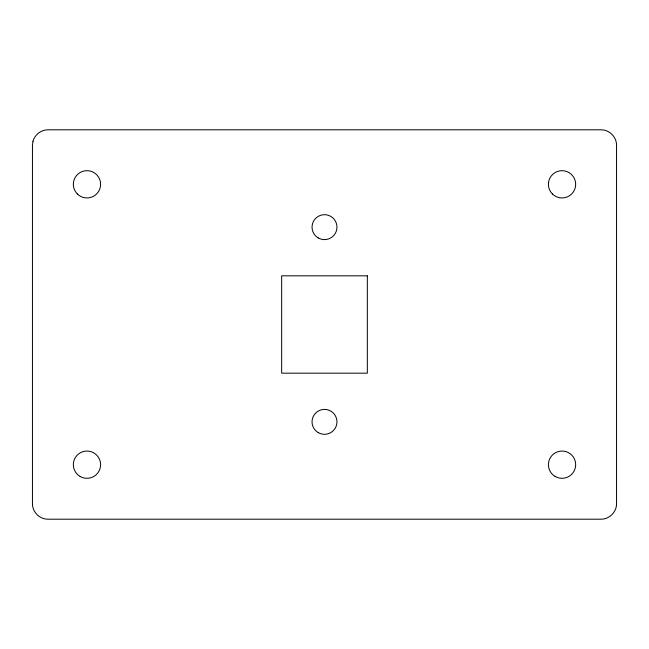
<?xml version="1.0" encoding="UTF-8"?>
<svg xmlns="http://www.w3.org/2000/svg" width="649" height="649" viewBox="0 0 649 649"><rect width="100%" height="100%" fill="white"/><g stroke="black" fill="none" stroke-linecap="round" stroke-linejoin="round"><path stroke-width="0.97" d="M32.977 141.344L32.45 145.376L32.45 503.624C32.296 511.98 39.67 519.354 48.026 519.2L600.974 519.2C609.33 519.354 616.704 511.98 616.55 503.624L616.55 145.376C616.704 137.02 609.33 129.646 600.974 129.8L48.026 129.8C41.138 129.751 34.689 134.676 32.977 141.344M367.334 275.825L281.666 275.825L281.666 373.175L367.334 373.175L367.334 275.825M80.151 476.488A13.629 13.629 0 0 0 100.595 464.684A13.629 13.629 0 0 0 80.151 452.88A13.629 13.629 0 0 0 80.151 476.488M77.328 193.954A13.629 13.629 0 0 0 100.133 187.845A13.629 13.629 0 0 0 83.437 171.149A13.629 13.629 0 0 0 77.328 193.954M554.976 476.342A13.629 13.629 0 0 0 575.663 464.96A13.629 13.629 0 0 0 555.463 452.742A13.629 13.629 0 0 0 554.976 476.342M552.396 193.954A13.629 13.629 0 0 0 575.201 187.845A13.629 13.629 0 0 0 558.505 171.149A13.629 13.629 0 0 0 552.396 193.954M318.27 432.64A12.461 12.461 0 0 0 336.961 421.85A12.461 12.461 0 0 0 318.27 411.06A12.461 12.461 0 0 0 318.27 432.64M318.27 237.94A12.461 12.461 0 0 0 336.961 227.15A12.461 12.461 0 0 0 318.27 216.36A12.461 12.461 0 0 0 318.27 237.94"/></g></svg>
